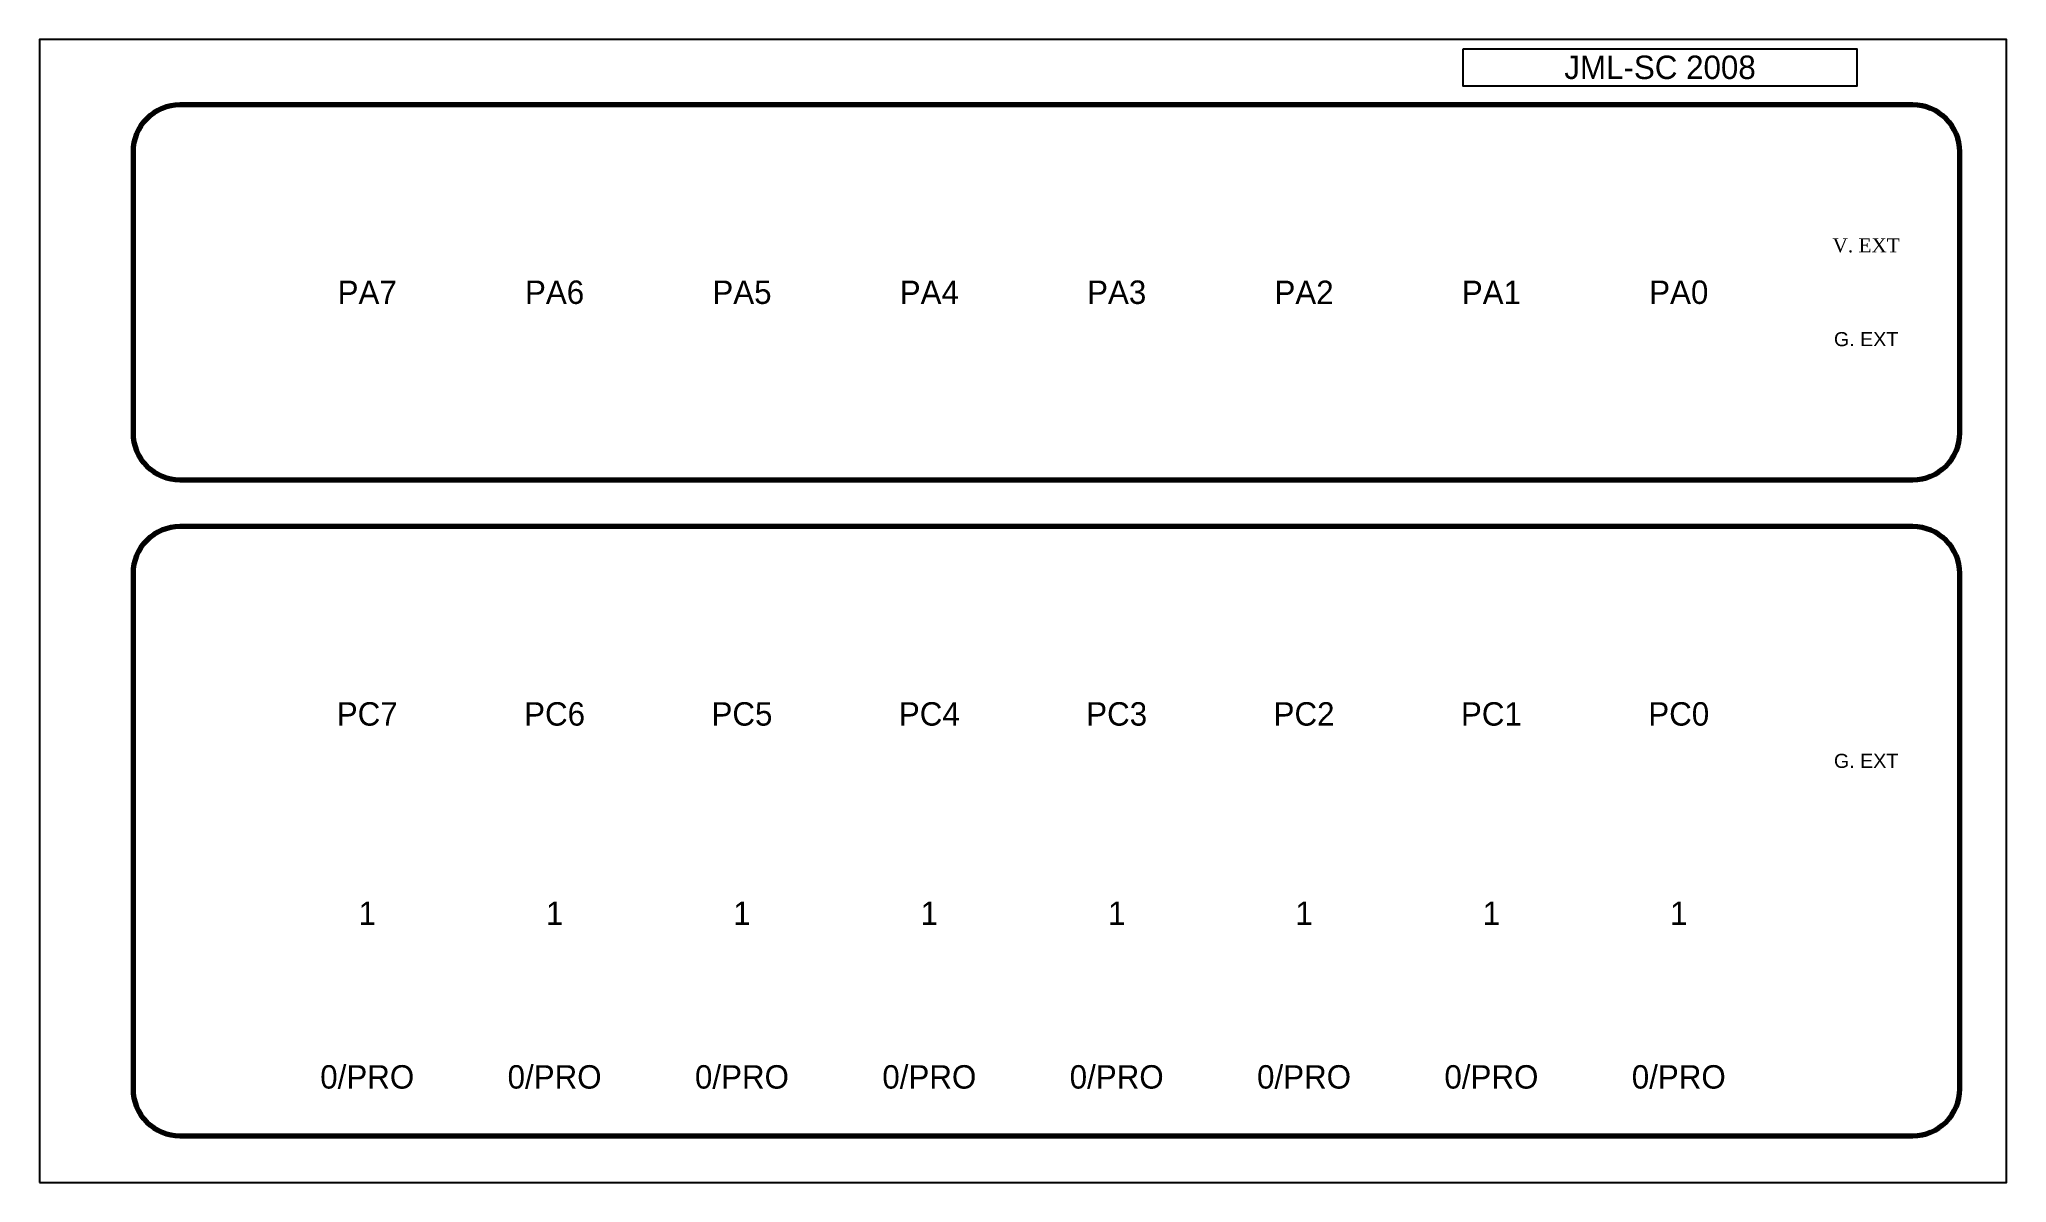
# Model space of a CAD drawing. Header units: millimetres. Extents: x 0 to 210, y 0 to 122.
import ezdxf

# ---------------------------------------------------------------- set-up
doc = ezdxf.new("R2010")
doc.units = ezdxf.units.MM
doc.layers.add('CadreBas', color=3, linetype='Continuous', lineweight=70)
doc.layers.add('CadreHaut', color=1, linetype='Continuous', lineweight=70)
doc.layers.add('Text Port', color=7, linetype='Continuous')

msp = doc.modelspace()

# ---------------------------------------------------------------- linework, layer by layer
msp.add_lwpolyline([(0, 0), (210, 0), (210, 122), (0, 122)], close=True)
at = {"layer": 'CadreBas'}
msp.add_lwpolyline([(15, 5), (200, 5, 0.414214), (205, 10), (205, 65, 0.414214), (200, 70), (15, 70, 0.414214), (10, 65), (10, 10, 0.414214)], format="xyb", close=True, dxfattribs=at)
at = {"layer": 'CadreHaut'}
msp.add_lwpolyline([(15, 75), (200, 75, 0.414214), (205, 80), (205, 110, 0.414214), (200, 115), (15, 115, 0.414214), (10, 110), (10, 80, 0.414214)], format="xyb", close=True, dxfattribs=at)
at = {"layer": 'Text Port'}
msp.add_lwpolyline([(152, 121), (194, 121), (194, 117), (152, 117)], close=True, dxfattribs=at)

# ---------------------------------------------------------------- texts
for s, insert, char_height, width, attachment_point in [('JML-SC 2008', (173, 119), 2.5, 53, 5), ('{\\fTimes New Roman|b0|i0|c0|p18;V. EXT}', (195, 100), 1.5, 13.75, 5), ('PA7', (35, 95), 2.5, 7.5, 5), ('PA6', (55, 95), 2.5, 7.5, 5), ('PA5', (75, 95), 2.5, 7.5, 5), ('PA4', (95, 95), 2.5, 7.5, 5), ('PA3', (115, 95), 2.5, 7.5, 5), ('PA2', (135, 95), 2.5, 7.5, 5), ('PA1', (155, 95), 2.5, 7.5, 5), ('PA0', (175, 95), 2.5, 7.5, 5), ('{\\fSansSerif|b0|i0|c2|p2;G. EXT}', (195, 90), 1.5, 13.75, 5), ('PC7', (35, 50), 2.5, 7.5, 5), ('PC6', (55, 50), 2.5, 7.5, 5), ('PC5', (75, 50), 2.5, 7.5, 5), ('PC4', (95, 50), 2.5, 7.5, 5), ('PC3', (115, 50), 2.5, 7.5, 5), ('PC2', (135, 50), 2.5, 7.5, 5), ('PC1', (155, 50), 2.5, 7.5, 5), ('PC0', (175, 50), 2.5, 7.5, 5), ('{\\fSansSerif|b0|i0|c2|p2;G. EXT}', (195, 45), 1.5, 13.75, 5), ('1', (35, 30), 2.5, 7.5, 2), ('1', (55, 30), 2.5, 7.5, 2), ('1', (75, 30), 2.5, 7.5, 2), ('1', (95, 30), 2.5, 7.5, 2), ('1', (115, 30), 2.5, 7.5, 2), ('1', (135, 30), 2.5, 7.5, 2), ('1', (155, 30), 2.5, 7.5, 2), ('1', (175, 30), 2.5, 7.5, 2), ('0/PRO', (35, 10), 2.5, 7.5, 8), ('0/PRO', (55, 10), 2.5, 7.5, 8), ('0/PRO', (75, 10), 2.5, 7.5, 8), ('0/PRO', (95, 10), 2.5, 7.5, 8), ('0/PRO', (115, 10), 2.5, 7.5, 8), ('0/PRO', (135, 10), 2.5, 7.5, 8), ('0/PRO', (155, 10), 2.5, 7.5, 8), ('0/PRO', (175, 10), 2.5, 7.5, 8)]:
    msp.add_mtext(s, dxfattribs=dict(at, insert=insert, char_height=char_height, width=width, attachment_point=attachment_point))

doc.saveas('drawing.dxf')
